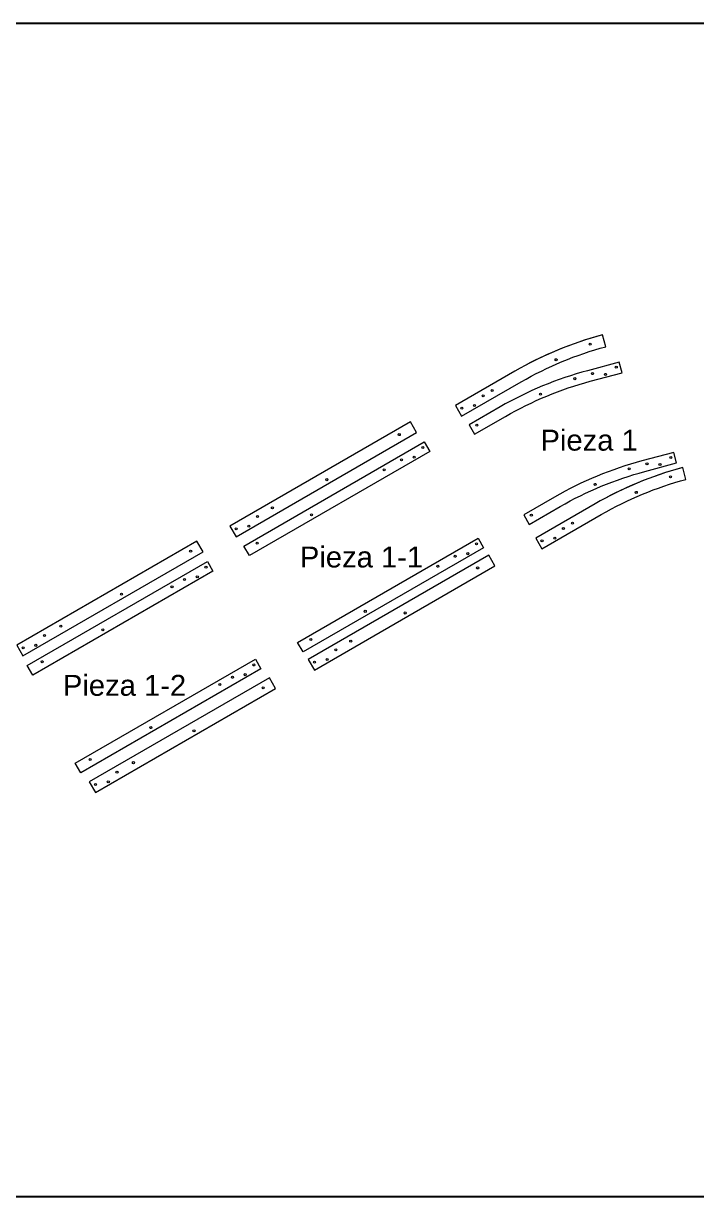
# Model space of a CAD drawing. Header units: millimetres. Extents: x -47944 to 26607, y -7127 to 10342.
# Drawn here: x -16846 to -13729, y -2751 to 2684 of the extents above; entities that cross this region are included whole.
import ezdxf

# ---------------------------------------------------------------- set-up
doc = ezdxf.new("R2010")
doc.units = ezdxf.units.MM
doc.header["$MEASUREMENT"] = 0
doc.layers.add('CORTE', color=5, linetype='Continuous', lineweight=0)
doc.layers.add('MARCADO DE PISTAS', color=1, linetype='Continuous', lineweight=0)
doc.layers.add('PREDETERMINADO', color=7, linetype='Continuous')

# ---------------------------------------------------------------- blocks, each defined once
blk = doc.blocks.new('BLOCK 149')
at = {"layer": 'CORTE', "color": 255, "lineweight": 5}
blk.add_lwpolyline([(7.6689, 4.4814), (7.7027, 4.4234), (8.6834, 4.9896), (8.6498, 5.0477), (7.6689, 4.4814)], dxfattribs=at)
blk = doc.blocks.new('BLOCK 150')
at = {"layer": 'CORTE', "color": 255, "lineweight": 5}
blk.add_open_spline([(7.9147, 4.5857), (7.9147, 4.5887), (7.9122, 4.5913), (7.9091, 4.5913), (7.906, 4.5913), (7.9035, 4.5887), (7.9035, 4.5857), (7.9035, 4.5825), (7.906, 4.5801), (7.9091, 4.5801), (7.9122, 4.5801), (7.9147, 4.5825), (7.9147, 4.5857), (7.9147, 4.5857), (7.9147, 4.5857), (7.9147, 4.5857)], degree=3, knots=[0, 0, 0, 0, 1, 1, 1, 2, 2, 2, 3, 3, 3, 4, 4, 4, 5, 5, 5, 5], dxfattribs=at)
blk = doc.blocks.new('BLOCK 151')
at = {"layer": 'CORTE', "color": 255, "lineweight": 5}
blk.add_open_spline([(8.2447, 4.7589), (8.2447, 4.762), (8.2422, 4.7645), (8.2391, 4.7645), (8.236, 4.7645), (8.2335, 4.762), (8.2335, 4.7589), (8.2335, 4.7558), (8.236, 4.7533), (8.2391, 4.7533), (8.2422, 4.7533), (8.2447, 4.7558), (8.2447, 4.7589), (8.2447, 4.7589), (8.2447, 4.7589), (8.2447, 4.7589)], degree=3, knots=[0, 0, 0, 0, 1, 1, 1, 2, 2, 2, 3, 3, 3, 4, 4, 4, 5, 5, 5, 5], dxfattribs=at)
blk = doc.blocks.new('BLOCK 152')
at = {"layer": 'CORTE', "color": 255, "lineweight": 5}
blk.add_open_spline([(8.6213, 4.9936), (8.6213, 4.9967), (8.6188, 4.9992), (8.6157, 4.9992), (8.6126, 4.9992), (8.6101, 4.9967), (8.6101, 4.9936), (8.6101, 4.9905), (8.6126, 4.988), (8.6157, 4.988), (8.6188, 4.988), (8.6213, 4.9905), (8.6213, 4.9936), (8.6213, 4.9936), (8.6213, 4.9936), (8.6213, 4.9936)], degree=3, knots=[0, 0, 0, 0, 1, 1, 1, 2, 2, 2, 3, 3, 3, 4, 4, 4, 5, 5, 5, 5], dxfattribs=at)
blk = doc.blocks.new('BLOCK 153')
at = {"layer": 'CORTE', "color": 255, "lineweight": 5}
blk.add_open_spline([(7.7091, 4.4669), (7.7091, 4.47), (7.7066, 4.4725), (7.7034, 4.4725), (7.7003, 4.4725), (7.6978, 4.47), (7.6978, 4.4669), (7.6978, 4.4638), (7.7003, 4.4612), (7.7034, 4.4612), (7.7066, 4.4612), (7.7091, 4.4638), (7.7091, 4.4669), (7.7091, 4.4669), (7.7091, 4.4669), (7.7091, 4.4669)], degree=3, knots=[0, 0, 0, 0, 1, 1, 1, 2, 2, 2, 3, 3, 3, 4, 4, 4, 5, 5, 5, 5], dxfattribs=at)
blk = doc.blocks.new('BLOCK 154')
at = {"layer": 'CORTE', "color": 255, "lineweight": 5}
blk.add_open_spline([(7.7785, 4.4811), (7.7785, 4.4842), (7.7759, 4.4868), (7.7728, 4.4868), (7.7697, 4.4868), (7.7671, 4.4842), (7.7671, 4.4811), (7.7671, 4.4779), (7.7697, 4.4754), (7.7728, 4.4754), (7.7759, 4.4754), (7.7785, 4.4779), (7.7785, 4.4811), (7.7785, 4.4811), (7.7785, 4.4811), (7.7785, 4.4811)], degree=3, knots=[0, 0, 0, 0, 1, 1, 1, 2, 2, 2, 3, 3, 3, 4, 4, 4, 5, 5, 5, 5], dxfattribs=at)
blk = doc.blocks.new('BLOCK 155')
at = {"layer": 'CORTE', "color": 255, "lineweight": 5}
blk.add_open_spline([(7.8255, 4.5341), (7.8255, 4.5372), (7.8229, 4.5397), (7.8198, 4.5397), (7.8166, 4.5397), (7.8141, 4.5372), (7.8141, 4.5341), (7.8141, 4.5309), (7.8166, 4.5284), (7.8198, 4.5284), (7.8229, 4.5284), (7.8255, 4.5309), (7.8255, 4.5341), (7.8255, 4.5341), (7.8255, 4.5341), (7.8255, 4.5341)], degree=3, knots=[0, 0, 0, 0, 1, 1, 1, 2, 2, 2, 3, 3, 3, 4, 4, 4, 5, 5, 5, 5], dxfattribs=at)
blk = doc.blocks.new('BLOCK 148')
at = {"layer": 'CORTE'}
for name in ['BLOCK 149', 'BLOCK 152', 'BLOCK 151', 'BLOCK 155', 'BLOCK 150', 'BLOCK 153', 'BLOCK 154']:
    blk.add_blockref(name, (0, 0), dxfattribs=at)
blk = doc.blocks.new('BLOCK 181')
at = {"layer": 'CORTE', "color": 255, "lineweight": 5}
blk.add_open_spline([(10.4053, 5.9934), (10.2411, 5.9487), (10.0834, 5.883), (9.9361, 5.7979), (9.9361, 5.7979), (9.6126, 5.6111), (9.6126, 5.6111), (9.6126, 5.6111), (9.6462, 5.5529), (9.6462, 5.5529), (9.6462, 5.5529), (9.9697, 5.7397), (9.9697, 5.7397), (10.1143, 5.8232), (10.2692, 5.8874), (10.4305, 5.9306), (10.4305, 5.9306), (10.4131, 5.9955), (10.4131, 5.9955), (10.2461, 5.9507), (10.0858, 5.8843), (9.9361, 5.7979), (9.9361, 5.7979), (9.6126, 5.6111), (9.6126, 5.6111)], degree=3, knots=[0, 0, 0, 0, 1, 1, 1, 2, 2, 2, 3, 3, 3, 4, 4, 4, 5, 5, 5, 6, 6, 6, 7, 7, 7, 8, 8, 8, 8], dxfattribs=at)
blk = doc.blocks.new('BLOCK 182')
at = {"layer": 'CORTE', "color": 255, "lineweight": 5}
blk.add_open_spline([(9.8184, 5.6922), (9.8184, 5.6953), (9.8159, 5.6978), (9.8128, 5.6978), (9.8097, 5.6978), (9.8072, 5.6953), (9.8072, 5.6922), (9.8072, 5.6891), (9.8097, 5.6866), (9.8128, 5.6866), (9.8159, 5.6866), (9.8184, 5.6891), (9.8184, 5.6922), (9.8184, 5.6922), (9.8184, 5.6922), (9.8184, 5.6922)], degree=3, knots=[0, 0, 0, 0, 1, 1, 1, 2, 2, 2, 3, 3, 3, 4, 4, 4, 5, 5, 5, 5], dxfattribs=at)
blk = doc.blocks.new('BLOCK 183')
at = {"layer": 'CORTE', "color": 255, "lineweight": 5}
blk.add_open_spline([(10.1656, 5.8602), (10.1656, 5.8633), (10.1631, 5.8659), (10.16, 5.8659), (10.1569, 5.8659), (10.1544, 5.8633), (10.1544, 5.8602), (10.1544, 5.8572), (10.1569, 5.8547), (10.16, 5.8547), (10.1631, 5.8547), (10.1656, 5.8572), (10.1656, 5.8602), (10.1656, 5.8602), (10.1656, 5.8602), (10.1656, 5.8602)], degree=3, knots=[0, 0, 0, 0, 1, 1, 1, 2, 2, 2, 3, 3, 3, 4, 4, 4, 5, 5, 5, 5], dxfattribs=at)
blk = doc.blocks.new('BLOCK 184')
at = {"layer": 'CORTE', "color": 255, "lineweight": 5}
blk.add_open_spline([(10.3516, 5.945), (10.3516, 5.9481), (10.3491, 5.9506), (10.346, 5.9506), (10.3429, 5.9506), (10.3404, 5.9481), (10.3404, 5.945), (10.3404, 5.9419), (10.3429, 5.9394), (10.346, 5.9394), (10.3491, 5.9394), (10.3516, 5.9419), (10.3516, 5.945), (10.3516, 5.945), (10.3516, 5.945), (10.3516, 5.945)], degree=3, knots=[0, 0, 0, 0, 1, 1, 1, 2, 2, 2, 3, 3, 3, 4, 4, 4, 5, 5, 5, 5], dxfattribs=at)
blk = doc.blocks.new('BLOCK 185')
at = {"layer": 'CORTE', "color": 255, "lineweight": 5}
blk.add_open_spline([(9.6526, 5.5964), (9.6526, 5.5996), (9.6501, 5.6021), (9.6469, 5.6021), (9.6438, 5.6021), (9.6413, 5.5996), (9.6413, 5.5964), (9.6413, 5.5933), (9.6438, 5.5908), (9.6469, 5.5908), (9.6501, 5.5908), (9.6526, 5.5933), (9.6526, 5.5964), (9.6526, 5.5964), (9.6526, 5.5964), (9.6526, 5.5964)], degree=3, knots=[0, 0, 0, 0, 1, 1, 1, 2, 2, 2, 3, 3, 3, 4, 4, 4, 5, 5, 5, 5], dxfattribs=at)
blk = doc.blocks.new('BLOCK 186')
at = {"layer": 'CORTE', "color": 255, "lineweight": 5}
blk.add_open_spline([(9.722, 5.6107), (9.722, 5.6138), (9.7194, 5.6163), (9.7163, 5.6163), (9.7131, 5.6163), (9.7106, 5.6138), (9.7106, 5.6107), (9.7106, 5.6075), (9.7131, 5.605), (9.7163, 5.605), (9.7194, 5.605), (9.722, 5.6075), (9.722, 5.6107), (9.722, 5.6107), (9.722, 5.6107), (9.722, 5.6107)], degree=3, knots=[0, 0, 0, 0, 1, 1, 1, 2, 2, 2, 3, 3, 3, 4, 4, 4, 5, 5, 5, 5], dxfattribs=at)
blk = doc.blocks.new('BLOCK 187')
at = {"layer": 'CORTE', "color": 255, "lineweight": 5}
blk.add_open_spline([(9.7689, 5.6636), (9.7689, 5.6668), (9.7664, 5.6693), (9.7633, 5.6693), (9.7601, 5.6693), (9.7576, 5.6668), (9.7576, 5.6636), (9.7576, 5.6605), (9.7601, 5.658), (9.7633, 5.658), (9.7664, 5.658), (9.7689, 5.6605), (9.7689, 5.6636), (9.7689, 5.6636), (9.7689, 5.6636), (9.7689, 5.6636)], degree=3, knots=[0, 0, 0, 0, 1, 1, 1, 2, 2, 2, 3, 3, 3, 4, 4, 4, 5, 5, 5, 5], dxfattribs=at)
blk = doc.blocks.new('BLOCK 180')
at = {"layer": 'CORTE'}
for name in ['BLOCK 181', 'BLOCK 184', 'BLOCK 183', 'BLOCK 182', 'BLOCK 187', 'BLOCK 185', 'BLOCK 186']:
    blk.add_blockref(name, (0, 0), dxfattribs=at)
blk = doc.blocks.new('BLOCK 165')
at = {"layer": 'CORTE', "color": 255, "lineweight": 5}
blk.add_open_spline([(8.8336, 5.2893), (8.8336, 5.2924), (8.8311, 5.2949), (8.828, 5.2949), (8.8249, 5.2949), (8.8224, 5.2924), (8.8224, 5.2893), (8.8224, 5.2862), (8.8249, 5.2837), (8.828, 5.2837), (8.8311, 5.2837), (8.8336, 5.2862), (8.8336, 5.2893), (8.8336, 5.2893), (8.8336, 5.2893), (8.8336, 5.2893)], degree=3, knots=[0, 0, 0, 0, 1, 1, 1, 2, 2, 2, 3, 3, 3, 4, 4, 4, 5, 5, 5, 5], dxfattribs=at)
blk = doc.blocks.new('BLOCK 166')
at = {"layer": 'CORTE', "color": 255, "lineweight": 5}
blk.add_open_spline([(9.1295, 5.443), (9.1295, 5.4461), (9.127, 5.4486), (9.1239, 5.4486), (9.1208, 5.4486), (9.1183, 5.4461), (9.1183, 5.443), (9.1183, 5.4399), (9.1208, 5.4373), (9.1239, 5.4373), (9.127, 5.4373), (9.1295, 5.4399), (9.1295, 5.443), (9.1295, 5.443), (9.1295, 5.443), (9.1295, 5.443)], degree=3, knots=[0, 0, 0, 0, 1, 1, 1, 2, 2, 2, 3, 3, 3, 4, 4, 4, 5, 5, 5, 5], dxfattribs=at)
blk = doc.blocks.new('BLOCK 167')
at = {"layer": 'CORTE', "color": 255, "lineweight": 5}
blk.add_open_spline([(9.5245, 5.6882), (9.5245, 5.6913), (9.522, 5.6938), (9.5189, 5.6938), (9.5158, 5.6938), (9.5133, 5.6913), (9.5133, 5.6882), (9.5133, 5.6851), (9.5158, 5.6826), (9.5189, 5.6826), (9.522, 5.6826), (9.5245, 5.6851), (9.5245, 5.6882), (9.5245, 5.6882), (9.5245, 5.6882), (9.5245, 5.6882)], degree=3, knots=[0, 0, 0, 0, 1, 1, 1, 2, 2, 2, 3, 3, 3, 4, 4, 4, 5, 5, 5, 5], dxfattribs=at)
blk = doc.blocks.new('BLOCK 168')
at = {"layer": 'CORTE', "color": 255, "lineweight": 5}
blk.add_lwpolyline([(9.579, 5.7574), (8.5965, 5.1902), (8.6301, 5.132), (9.6126, 5.6992), (9.579, 5.7574)], dxfattribs=at)
blk = doc.blocks.new('BLOCK 169')
at = {"layer": 'CORTE', "color": 255, "lineweight": 5}
blk.add_open_spline([(8.6365, 5.1755), (8.6365, 5.1787), (8.634, 5.1812), (8.6309, 5.1812), (8.6277, 5.1812), (8.6252, 5.1787), (8.6252, 5.1755), (8.6252, 5.1724), (8.6277, 5.1699), (8.6309, 5.1699), (8.634, 5.1699), (8.6365, 5.1724), (8.6365, 5.1755), (8.6365, 5.1755), (8.6365, 5.1755), (8.6365, 5.1755)], degree=3, knots=[0, 0, 0, 0, 1, 1, 1, 2, 2, 2, 3, 3, 3, 4, 4, 4, 5, 5, 5, 5], dxfattribs=at)
blk = doc.blocks.new('BLOCK 170')
at = {"layer": 'CORTE', "color": 255, "lineweight": 5}
blk.add_open_spline([(8.7059, 5.1897), (8.7059, 5.1929), (8.7033, 5.1954), (8.7002, 5.1954), (8.6971, 5.1954), (8.6946, 5.1929), (8.6946, 5.1897), (8.6946, 5.1866), (8.6971, 5.184), (8.7002, 5.184), (8.7033, 5.184), (8.7059, 5.1866), (8.7059, 5.1897), (8.7059, 5.1897), (8.7059, 5.1897), (8.7059, 5.1897)], degree=3, knots=[0, 0, 0, 0, 1, 1, 1, 2, 2, 2, 3, 3, 3, 4, 4, 4, 5, 5, 5, 5], dxfattribs=at)
blk = doc.blocks.new('BLOCK 171')
at = {"layer": 'CORTE', "color": 255, "lineweight": 5}
blk.add_open_spline([(8.7529, 5.2427), (8.7529, 5.2458), (8.7503, 5.2484), (8.7472, 5.2484), (8.744, 5.2484), (8.7415, 5.2458), (8.7415, 5.2427), (8.7415, 5.2395), (8.744, 5.237), (8.7472, 5.237), (8.7503, 5.237), (8.7529, 5.2395), (8.7529, 5.2427), (8.7529, 5.2427), (8.7529, 5.2427), (8.7529, 5.2427)], degree=3, knots=[0, 0, 0, 0, 1, 1, 1, 2, 2, 2, 3, 3, 3, 4, 4, 4, 5, 5, 5, 5], dxfattribs=at)
blk = doc.blocks.new('BLOCK 164')
at = {"layer": 'CORTE'}
for name in ['BLOCK 168', 'BLOCK 167', 'BLOCK 166', 'BLOCK 171', 'BLOCK 165', 'BLOCK 169', 'BLOCK 170']:
    blk.add_blockref(name, (0, 0), dxfattribs=at)
blk = doc.blocks.new('BLOCK 189')
at = {"layer": 'CORTE', "color": 255, "lineweight": 5}
blk.add_open_spline([(9.9826, 5.4444), (9.9826, 5.4475), (9.98, 5.45), (9.977, 5.45), (9.9738, 5.45), (9.9713, 5.4475), (9.9713, 5.4444), (9.9713, 5.4414), (9.9738, 5.4389), (9.977, 5.4389), (9.98, 5.4389), (9.9826, 5.4414), (9.9826, 5.4444), (9.9826, 5.4444), (9.9826, 5.4444), (9.9826, 5.4444)], degree=3, knots=[0, 0, 0, 0, 1, 1, 1, 2, 2, 2, 3, 3, 3, 4, 4, 4, 5, 5, 5, 5], dxfattribs=at)
blk = doc.blocks.new('BLOCK 190')
at = {"layer": 'CORTE', "color": 255, "lineweight": 5}
blk.add_open_spline([(10.3297, 5.6125), (10.3297, 5.6156), (10.3272, 5.6181), (10.3241, 5.6181), (10.321, 5.6181), (10.3185, 5.6156), (10.3185, 5.6125), (10.3185, 5.6094), (10.321, 5.6069), (10.3241, 5.6069), (10.3272, 5.6069), (10.3297, 5.6094), (10.3297, 5.6125), (10.3297, 5.6125), (10.3297, 5.6125), (10.3297, 5.6125)], degree=3, knots=[0, 0, 0, 0, 1, 1, 1, 2, 2, 2, 3, 3, 3, 4, 4, 4, 5, 5, 5, 5], dxfattribs=at)
blk = doc.blocks.new('BLOCK 191')
at = {"layer": 'CORTE', "color": 255, "lineweight": 5}
blk.add_open_spline([(10.5157, 5.6972), (10.5157, 5.7003), (10.5132, 5.7028), (10.5102, 5.7028), (10.5071, 5.7028), (10.5046, 5.7003), (10.5046, 5.6972), (10.5046, 5.6941), (10.5071, 5.6916), (10.5102, 5.6916), (10.5132, 5.6916), (10.5157, 5.6941), (10.5157, 5.6972), (10.5157, 5.6972), (10.5157, 5.6972), (10.5157, 5.6972)], degree=3, knots=[0, 0, 0, 0, 1, 1, 1, 2, 2, 2, 3, 3, 3, 4, 4, 4, 5, 5, 5, 5], dxfattribs=at)
blk = doc.blocks.new('BLOCK 192')
at = {"layer": 'CORTE', "color": 255, "lineweight": 5}
blk.add_open_spline([(10.7676, 5.7292), (10.7676, 5.7292), (10.5946, 5.6828), (10.5946, 5.6828), (10.4333, 5.6396), (10.2784, 5.5754), (10.1338, 5.4919), (10.1338, 5.4919), (9.9654, 5.3947), (9.9654, 5.3947), (9.9654, 5.3947), (9.9356, 5.4464), (9.9356, 5.4464), (9.9356, 5.4464), (10.1039, 5.5436), (10.1039, 5.5436), (10.2531, 5.6297), (10.4128, 5.6959), (10.5792, 5.7405), (10.5792, 5.7405), (10.7522, 5.7868), (10.7522, 5.7868), (10.7522, 5.7868), (10.7676, 5.7292), (10.7676, 5.7292)], degree=3, knots=[0, 0, 0, 0, 1, 1, 1, 2, 2, 2, 3, 3, 3, 4, 4, 4, 5, 5, 5, 6, 6, 6, 7, 7, 7, 8, 8, 8, 8], dxfattribs=at)
blk = doc.blocks.new('BLOCK 193')
at = {"layer": 'CORTE', "color": 255, "lineweight": 5}
blk.add_open_spline([(10.6123, 5.7246), (10.6123, 5.7278), (10.6097, 5.7303), (10.6066, 5.7303), (10.6035, 5.7303), (10.6009, 5.7278), (10.6009, 5.7246), (10.6009, 5.7215), (10.6035, 5.719), (10.6066, 5.719), (10.6097, 5.719), (10.6123, 5.7215), (10.6123, 5.7246), (10.6123, 5.7246), (10.6123, 5.7246), (10.6123, 5.7246)], degree=3, knots=[0, 0, 0, 0, 1, 1, 1, 2, 2, 2, 3, 3, 3, 4, 4, 4, 5, 5, 5, 5], dxfattribs=at)
blk = doc.blocks.new('BLOCK 194')
at = {"layer": 'CORTE', "color": 255, "lineweight": 5}
blk.add_open_spline([(10.6829, 5.7204), (10.6829, 5.7235), (10.6804, 5.7261), (10.6773, 5.7261), (10.6741, 5.7261), (10.6716, 5.7235), (10.6716, 5.7204), (10.6716, 5.7173), (10.6741, 5.7147), (10.6773, 5.7147), (10.6804, 5.7147), (10.6829, 5.7173), (10.6829, 5.7204), (10.6829, 5.7204), (10.6829, 5.7204), (10.6829, 5.7204)], degree=3, knots=[0, 0, 0, 0, 1, 1, 1, 2, 2, 2, 3, 3, 3, 4, 4, 4, 5, 5, 5, 5], dxfattribs=at)
blk = doc.blocks.new('BLOCK 195')
at = {"layer": 'CORTE', "color": 255, "lineweight": 5}
blk.add_open_spline([(10.742, 5.7594), (10.742, 5.7625), (10.7395, 5.7651), (10.7363, 5.7651), (10.7332, 5.7651), (10.7307, 5.7625), (10.7307, 5.7594), (10.7307, 5.7563), (10.7332, 5.7537), (10.7363, 5.7537), (10.7395, 5.7537), (10.742, 5.7563), (10.742, 5.7594), (10.742, 5.7594), (10.742, 5.7594), (10.742, 5.7594)], degree=3, knots=[0, 0, 0, 0, 1, 1, 1, 2, 2, 2, 3, 3, 3, 4, 4, 4, 5, 5, 5, 5], dxfattribs=at)
blk = doc.blocks.new('BLOCK 188')
at = {"layer": 'CORTE'}
for name in ['BLOCK 192', 'BLOCK 195', 'BLOCK 191', 'BLOCK 193', 'BLOCK 194', 'BLOCK 190', 'BLOCK 189']:
    blk.add_blockref(name, (0, 0), dxfattribs=at)
blk = doc.blocks.new('BLOCK 173')
at = {"layer": 'CORTE', "color": 255, "lineweight": 5}
blk.add_open_spline([(9.0469, 4.7697), (9.0469, 4.7729), (9.0444, 4.7753), (9.0413, 4.7753), (9.0382, 4.7753), (9.0357, 4.7729), (9.0357, 4.7697), (9.0357, 4.7667), (9.0382, 4.7642), (9.0413, 4.7642), (9.0444, 4.7642), (9.0469, 4.7667), (9.0469, 4.7697), (9.0469, 4.7697), (9.0469, 4.7697), (9.0469, 4.7697)], degree=3, knots=[0, 0, 0, 0, 1, 1, 1, 2, 2, 2, 3, 3, 3, 4, 4, 4, 5, 5, 5, 5], dxfattribs=at)
blk = doc.blocks.new('BLOCK 174')
at = {"layer": 'CORTE', "color": 255, "lineweight": 5}
blk.add_open_spline([(9.3429, 4.9234), (9.3429, 4.9265), (9.3403, 4.929), (9.3373, 4.929), (9.3342, 4.929), (9.3317, 4.9265), (9.3317, 4.9234), (9.3317, 4.9203), (9.3342, 4.9178), (9.3373, 4.9178), (9.3403, 4.9178), (9.3429, 4.9203), (9.3429, 4.9234), (9.3429, 4.9234), (9.3429, 4.9234), (9.3429, 4.9234)], degree=3, knots=[0, 0, 0, 0, 1, 1, 1, 2, 2, 2, 3, 3, 3, 4, 4, 4, 5, 5, 5, 5], dxfattribs=at)
blk = doc.blocks.new('BLOCK 175')
at = {"layer": 'CORTE', "color": 255, "lineweight": 5}
blk.add_open_spline([(9.7378, 5.1686), (9.7378, 5.1718), (9.7353, 5.1742), (9.7322, 5.1742), (9.7291, 5.1742), (9.7267, 5.1718), (9.7267, 5.1686), (9.7267, 5.1656), (9.7291, 5.163), (9.7322, 5.163), (9.7353, 5.163), (9.7378, 5.1656), (9.7378, 5.1686), (9.7378, 5.1686), (9.7378, 5.1686), (9.7378, 5.1686)], degree=3, knots=[0, 0, 0, 0, 1, 1, 1, 2, 2, 2, 3, 3, 3, 4, 4, 4, 5, 5, 5, 5], dxfattribs=at)
blk = doc.blocks.new('BLOCK 176')
at = {"layer": 'CORTE', "color": 255, "lineweight": 5}
blk.add_lwpolyline([(9.981, 5.2692), (8.9986, 4.702), (8.9687, 4.7537), (9.9512, 5.3209), (9.981, 5.2692)], dxfattribs=at)
blk = doc.blocks.new('BLOCK 177')
at = {"layer": 'CORTE', "color": 255, "lineweight": 5}
blk.add_open_spline([(9.8323, 5.2231), (9.8323, 5.2263), (9.8298, 5.2288), (9.8266, 5.2288), (9.8235, 5.2288), (9.821, 5.2263), (9.821, 5.2231), (9.821, 5.22), (9.8235, 5.2175), (9.8266, 5.2175), (9.8298, 5.2175), (9.8323, 5.22), (9.8323, 5.2231), (9.8323, 5.2231), (9.8323, 5.2231), (9.8323, 5.2231)], degree=3, knots=[0, 0, 0, 0, 1, 1, 1, 2, 2, 2, 3, 3, 3, 4, 4, 4, 5, 5, 5, 5], dxfattribs=at)
blk = doc.blocks.new('BLOCK 178')
at = {"layer": 'CORTE', "color": 255, "lineweight": 5}
blk.add_open_spline([(9.9017, 5.2374), (9.9017, 5.2405), (9.8992, 5.243), (9.896, 5.243), (9.8929, 5.243), (9.8903, 5.2405), (9.8903, 5.2374), (9.8903, 5.2342), (9.8929, 5.2317), (9.896, 5.2317), (9.8992, 5.2317), (9.9017, 5.2342), (9.9017, 5.2374), (9.9017, 5.2374), (9.9017, 5.2374), (9.9017, 5.2374)], degree=3, knots=[0, 0, 0, 0, 1, 1, 1, 2, 2, 2, 3, 3, 3, 4, 4, 4, 5, 5, 5, 5], dxfattribs=at)
blk = doc.blocks.new('BLOCK 179')
at = {"layer": 'CORTE', "color": 255, "lineweight": 5}
blk.add_open_spline([(9.9487, 5.2903), (9.9487, 5.2935), (9.9462, 5.296), (9.943, 5.296), (9.9399, 5.296), (9.9373, 5.2935), (9.9373, 5.2903), (9.9373, 5.2872), (9.9399, 5.2847), (9.943, 5.2847), (9.9462, 5.2847), (9.9487, 5.2872), (9.9487, 5.2903), (9.9487, 5.2903), (9.9487, 5.2903), (9.9487, 5.2903)], degree=3, knots=[0, 0, 0, 0, 1, 1, 1, 2, 2, 2, 3, 3, 3, 4, 4, 4, 5, 5, 5, 5], dxfattribs=at)
blk = doc.blocks.new('BLOCK 172')
at = {"layer": 'CORTE'}
for name in ['BLOCK 176', 'BLOCK 178', 'BLOCK 179', 'BLOCK 175', 'BLOCK 177', 'BLOCK 174', 'BLOCK 173']:
    blk.add_blockref(name, (0, 0), dxfattribs=at)
blk = doc.blocks.new('BLOCK 157')
at = {"layer": 'CORTE', "color": 255, "lineweight": 5}
blk.add_open_spline([(8.0636, 4.3494), (8.0636, 4.3525), (8.0611, 4.355), (8.058, 4.355), (8.0549, 4.355), (8.0524, 4.3525), (8.0524, 4.3494), (8.0524, 4.3463), (8.0549, 4.3438), (8.058, 4.3438), (8.0611, 4.3438), (8.0636, 4.3463), (8.0636, 4.3494), (8.0636, 4.3494), (8.0636, 4.3494), (8.0636, 4.3494)], degree=3, knots=[0, 0, 0, 0, 1, 1, 1, 2, 2, 2, 3, 3, 3, 4, 4, 4, 5, 5, 5, 5], dxfattribs=at)
blk = doc.blocks.new('BLOCK 158')
at = {"layer": 'CORTE', "color": 255, "lineweight": 5}
blk.add_open_spline([(8.3936, 4.5227), (8.3936, 4.5258), (8.391, 4.5283), (8.3879, 4.5283), (8.3848, 4.5283), (8.3824, 4.5258), (8.3824, 4.5227), (8.3824, 4.5196), (8.3848, 4.5171), (8.3879, 4.5171), (8.391, 4.5171), (8.3936, 4.5196), (8.3936, 4.5227), (8.3936, 4.5227), (8.3936, 4.5227), (8.3936, 4.5227)], degree=3, knots=[0, 0, 0, 0, 1, 1, 1, 2, 2, 2, 3, 3, 3, 4, 4, 4, 5, 5, 5, 5], dxfattribs=at)
blk = doc.blocks.new('BLOCK 159')
at = {"layer": 'CORTE', "color": 255, "lineweight": 5}
blk.add_open_spline([(8.7701, 4.7573), (8.7701, 4.7604), (8.7676, 4.7629), (8.7645, 4.7629), (8.7615, 4.7629), (8.7589, 4.7604), (8.7589, 4.7573), (8.7589, 4.7543), (8.7615, 4.7517), (8.7645, 4.7517), (8.7676, 4.7517), (8.7701, 4.7543), (8.7701, 4.7573), (8.7701, 4.7573), (8.7701, 4.7573), (8.7701, 4.7573)], degree=3, knots=[0, 0, 0, 0, 1, 1, 1, 2, 2, 2, 3, 3, 3, 4, 4, 4, 5, 5, 5, 5], dxfattribs=at)
blk = doc.blocks.new('BLOCK 160')
at = {"layer": 'CORTE', "color": 255, "lineweight": 5}
blk.add_lwpolyline([(8.0067, 4.2767), (7.9768, 4.3284), (8.9575, 4.8946), (8.9873, 4.8429), (8.0067, 4.2767)], dxfattribs=at)
blk = doc.blocks.new('BLOCK 161')
at = {"layer": 'CORTE', "color": 255, "lineweight": 5}
blk.add_open_spline([(8.8386, 4.7968), (8.8386, 4.8), (8.8361, 4.8025), (8.833, 4.8025), (8.8298, 4.8025), (8.8273, 4.8), (8.8273, 4.7968), (8.8273, 4.7937), (8.8298, 4.7912), (8.833, 4.7912), (8.8361, 4.7912), (8.8386, 4.7937), (8.8386, 4.7968), (8.8386, 4.7968), (8.8386, 4.7968), (8.8386, 4.7968)], degree=3, knots=[0, 0, 0, 0, 1, 1, 1, 2, 2, 2, 3, 3, 3, 4, 4, 4, 5, 5, 5, 5], dxfattribs=at)
blk = doc.blocks.new('BLOCK 162')
at = {"layer": 'CORTE', "color": 255, "lineweight": 5}
blk.add_open_spline([(8.908, 4.811), (8.908, 4.8142), (8.9054, 4.8167), (8.9023, 4.8167), (8.8992, 4.8167), (8.8967, 4.8142), (8.8967, 4.811), (8.8967, 4.8079), (8.8992, 4.8054), (8.9023, 4.8054), (8.9054, 4.8054), (8.908, 4.8079), (8.908, 4.811), (8.908, 4.811), (8.908, 4.811), (8.908, 4.811)], degree=3, knots=[0, 0, 0, 0, 1, 1, 1, 2, 2, 2, 3, 3, 3, 4, 4, 4, 5, 5, 5, 5], dxfattribs=at)
blk = doc.blocks.new('BLOCK 163')
at = {"layer": 'CORTE', "color": 255, "lineweight": 5}
blk.add_open_spline([(8.955, 4.864), (8.955, 4.8671), (8.9524, 4.8697), (8.9493, 4.8697), (8.9462, 4.8697), (8.9436, 4.8671), (8.9436, 4.864), (8.9436, 4.8609), (8.9462, 4.8583), (8.9493, 4.8583), (8.9524, 4.8583), (8.955, 4.8609), (8.955, 4.864), (8.955, 4.864), (8.955, 4.864), (8.955, 4.864)], degree=3, knots=[0, 0, 0, 0, 1, 1, 1, 2, 2, 2, 3, 3, 3, 4, 4, 4, 5, 5, 5, 5], dxfattribs=at)
blk = doc.blocks.new('BLOCK 156')
at = {"layer": 'CORTE'}
for name in ['BLOCK 160', 'BLOCK 163', 'BLOCK 161', 'BLOCK 162', 'BLOCK 159', 'BLOCK 158', 'BLOCK 157']:
    blk.add_blockref(name, (0, 0), dxfattribs=at)

msp = doc.modelspace()

# ---------------------------------------------------------------- linework, layer by layer
at = {"layer": 'PREDETERMINADO'}
msp.add_lwpolyline([(-30257.544, -2751.032), (-10827.117, -2751.032), (-10827.117, 2683.576), (-30257.544, 2683.576), (-30257.544, -2751.032)], dxfattribs=at)

# ---------------------------------------------------------------- block references
at = {"layer": 'CORTE', "xscale": 850.8300860965765, "yscale": 850.8300860965765, "zscale": 850.8300860965765}
for name, p in [('BLOCK 180', (-23024.09, -3860.289)), ('BLOCK 188', (-23235.424, -3809.278)), ('BLOCK 164', (-23204.595, -4060.857)), ('BLOCK 172', (-23456.504, -3781.957)), ('BLOCK 188', (-22982.795, -4227.087)), ('BLOCK 180', (-22652.435, -4474.857)), ('BLOCK 148', (-23402.524, -4009.875)), ('BLOCK 172', (-23207.594, -4228.796)), ('BLOCK 164', (-22841.726, -4678.634)), ('BLOCK 156', (-23615.447, -3973.888)), ('BLOCK 156', (-23393.527, -4426.725)), ('BLOCK 148', (-23066.645, -4642.647))]:
    msp.add_blockref(name, p, dxfattribs=at)

# ---------------------------------------------------------------- texts
at = {"layer": 'MARCADO DE PISTAS', "char_height": 96.75876, "attachment_point": 7, "line_spacing_factor": 0.963855}
for s, insert, width in [('\\fArial;Pieza 1\\P', (-14451.714, 703.301), 508.85779), ('\\fArial;Pieza 1-1\\P', (-15566.142, 162.065), 628.34903), ('\\fArial;Pieza 1-2\\P', (-16663.766, -432.448), 645.25267)]:
    msp.add_mtext(s, dxfattribs=dict(at, insert=insert, width=width))

doc.saveas('drawing.dxf')
